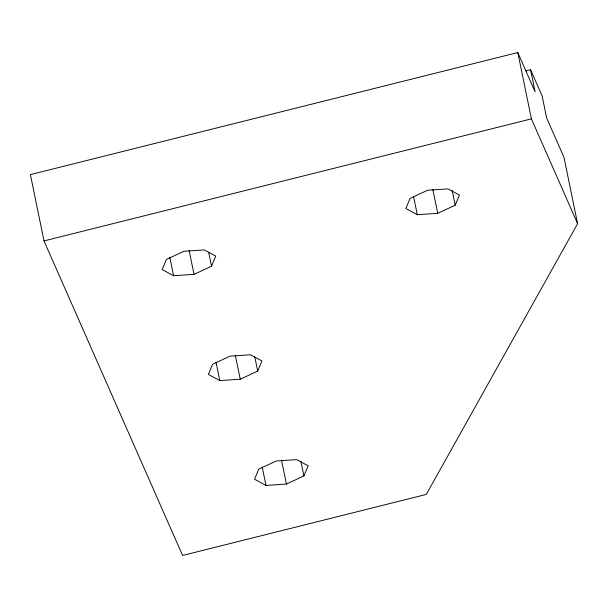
<?xml version="1.0" encoding="UTF-8"?>
<svg xmlns="http://www.w3.org/2000/svg" width="608" height="608" viewBox="0 0 608 608"><rect width="100%" height="100%" fill="white"/><g stroke="black" fill="none" stroke-linecap="round" stroke-linejoin="round"><path stroke-width="0.91" d="M211.508 266.236L215.764 256.112L204.318 249.926L183.874 251.294L166.41 259.418L162.154 269.542L173.599 275.728L194.036 274.36L211.508 266.236L208.673 252.419M257.701 371.085L261.957 360.962L250.511 354.768L230.067 356.144L212.602 364.268L208.346 374.384L219.792 380.578L240.236 379.21L257.701 371.085L254.676 356.341M303.894 475.927L308.15 465.804L296.704 459.618L276.26 460.986L258.795 469.11L254.539 479.233L265.985 485.42L286.429 484.052L303.894 475.927L300.869 461.191M455.202 205.208L459.458 195.084L448.02 188.898L427.576 190.266L410.104 198.39L405.848 208.514L417.293 214.7L437.737 213.332L455.202 205.208L452.177 190.471M530.579 69.753L542.131 95.965L546.668 118.074L563.988 157.388L577.6 223.706L426.292 494.426L182.59 555.461L44.012 240.92L30.4 174.61L517.796 52.539L535.116 91.861L530.579 69.753L526.011 70.9M44.012 240.92L531.407 118.856L577.6 223.706M517.796 52.539L531.407 118.856M432.82 189.384L437.737 213.332M413.508 196.278L417.293 214.7M281.512 460.104L286.429 484.052M262.2 466.997L265.985 485.42M235.319 355.262L240.236 379.21M216.007 362.155L219.792 380.578M189.126 250.412L194.036 274.36M169.814 257.313L173.599 275.728"/></g></svg>
